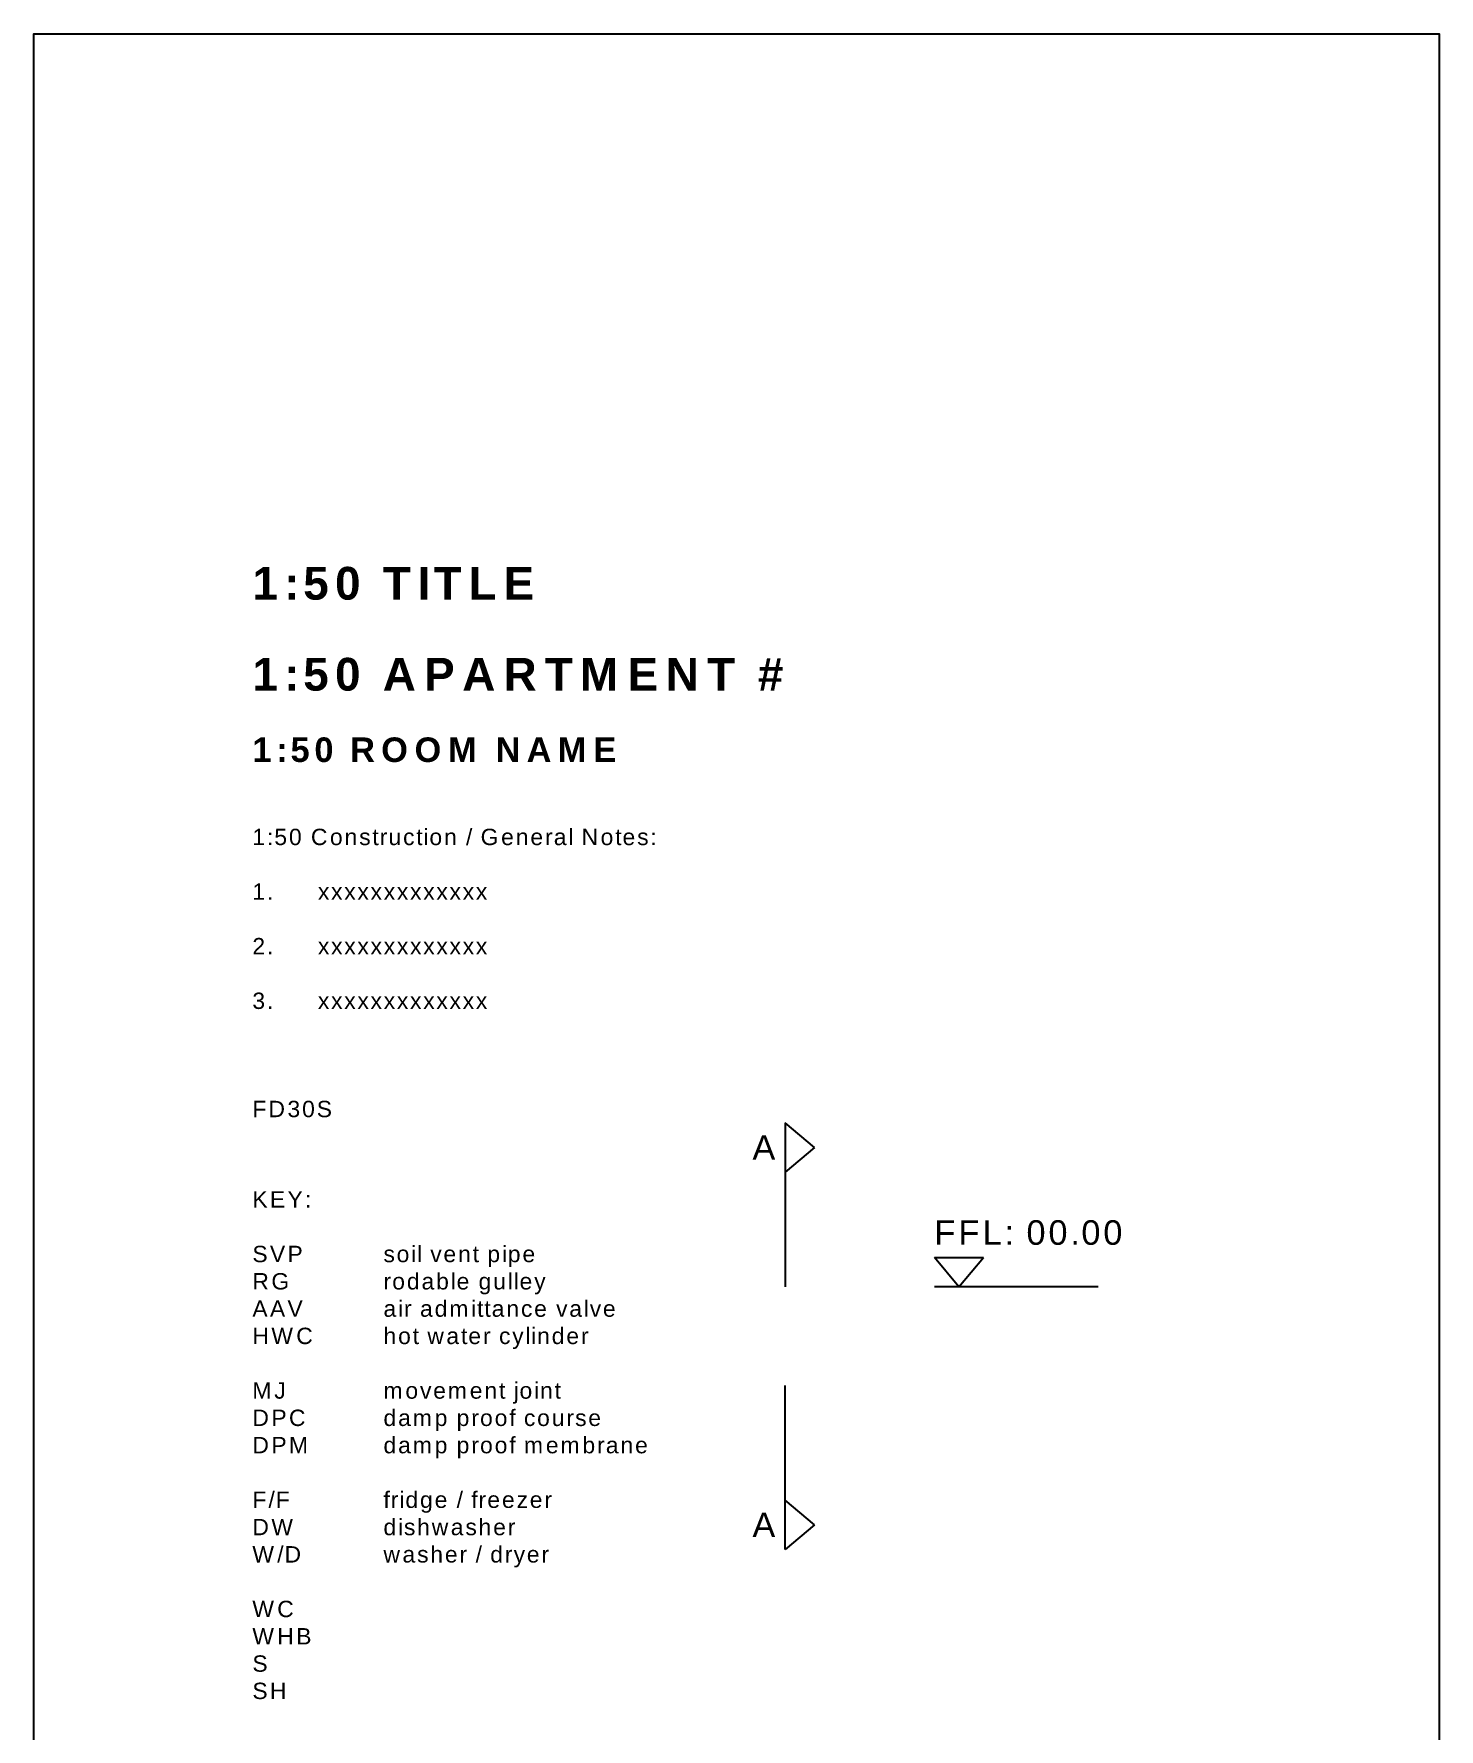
# Model space of a CAD drawing. Header units: millimetres. Extents: x 0 to 257100, y -5590 to 37493.
# Drawn here: x 8804 to 17379, y 8342 to 18691 of the extents above; entities that cross this region are included whole.
import ezdxf

# ---------------------------------------------------------------- set-up
doc = ezdxf.new("R2010")
doc.units = ezdxf.units.MM
doc.header["$LTSCALE"] = 25
doc.header["$MEASUREMENT"] = 0
for name, color, linetype in [('02 - Titles', 7, 'Continuous'), ('05 - General Notes', 6, 'Continuous'), ('06 - Room Names', 2, 'Continuous'), ('07 - Dimensions', 6, 'Continuous')]:
    doc.layers.add(name, color=color, linetype=linetype)
doc.styles.add('GENERATED_STYLE_7', font='arialbd.ttf')

msp = doc.modelspace()

# ---------------------------------------------------------------- linework, layer by layer
at = {"layer": '05 - General Notes', "color": 6}
msp.add_lwpolyline([(17379, 497.7), (8803.7, 497.7), (8803.7, 18691.1), (17379, 18691.1)], close=True, dxfattribs=at)
at = {"layer": '07 - Dimensions'}
for p, q in [((13388.5, 12042.9), (13388.5, 11042.9)), ((14298.7, 11221.6), (14598.7, 11221.6)), ((15298.7, 11042.9), (14298.7, 11042.9)), ((13388.5, 9439.1), (13388.5, 10439.1))]:
    msp.add_line(p, q, dxfattribs=at)
at = {"layer": '07 - Dimensions', "color": 4}
for p, q in [((13567.3, 11892.9), (13388.5, 12042.9)), ((13567.3, 11892.9), (13388.5, 11742.9)), ((14448.7, 11042.9), (14298.7, 11221.6)), ((14448.7, 11042.9), (14598.7, 11221.6)), ((13567.3, 9589.1), (13388.5, 9739.1)), ((13567.3, 9589.1), (13388.5, 9439.1))]:
    msp.add_line(p, q, dxfattribs=at)

# ---------------------------------------------------------------- texts
at = {"layer": '02 - Titles', "insert": (10136.9, 15437.3), "char_height": 200, "attachment_point": 1, "style": 'GENERATED_STYLE_7'}
msp.add_mtext_dynamic_manual_height_columns('{\\T1.25;1:50 TITLE }', width=3633.589, gutter_width=12.5, heights=[0], dxfattribs=at)
at = {"layer": '05 - General Notes', "style": 'GENERATED_STYLE_7'}
for s, insert, char_height, attachment_point in [('{\\fArial|b0|i0|c0|p34;\\T1.15;1:50 Construction / General Notes:\\P\\P1.^Ixxxxxxxxxxxxx\\P\\P2.^Ixxxxxxxxxxxxx\\P\\P3.^Ixxxxxxxxxxxxx\\P\\P\\P\\P\\fArial|b1|i0|c0|p34;\\T1.25; }', (10136.9, 13838.8), 100, 1), ('{\\fArial|b0|i0|c0|p34;\\T1.15;FD30S\\fArial|b1|i0|c0|p34;\\T1.25; }', (10136.9, 12177.9), 100, 1), ('{\\fArial|b0|i0|c0|p34;\\T1.15;A\\fArial|b1|i0|c0|p34;\\T1.25; }', (13188.5, 11892.9), 150, 4), ('{\\fArial|b0|i0|c0|p34;\\T1.15;KEY:\\P\\PSVP^I^Isoil vent pipe\\PRG^I^Irodable gulley\\PAAV^I^Iair admittance valve\\PHWC^I^Ihot water cylinder\\P\\PMJ^I^Imovement joint\\PDPC^I^Idamp proof course\\PDPM^I^Idamp proof membrane\\P\\PF/F^I^Ifridge / freezer\\PDW^I^Idishwasher\\PW/D^I^Iwasher / dryer\\P\\PWC\\PWHB\\PS\\PSH}', (10136.9, 11626.2), 100, 1), ('{\\fArial|b0|i0|c0|p34;\\T1.15;FFL: 00.00\\fArial|b1|i0|c0|p34;\\T1.25; }', (14298.7, 11296.6), 150, 7), ('{\\fArial|b0|i0|c0|p34;\\T1.15;A\\fArial|b1|i0|c0|p34;\\T1.25; }', (13188.5, 9589.1), 150, 4)]:
    msp.add_mtext_dynamic_manual_height_columns(s, width=3008.916, gutter_width=12.5, heights=[0], dxfattribs=dict(at, insert=insert, char_height=char_height, attachment_point=attachment_point))
at = {"layer": '06 - Room Names', "attachment_point": 1, "style": 'GENERATED_STYLE_7'}
for s, width, insert, char_height in [('{\\T1.25;1:50 APARTMENT # }', 3633.589, (10136.9, 14881.9), 200), ('{\\T1.25;1:50 ROOM NAME }', 3008.916, (10136.9, 14396.2), 150)]:
    msp.add_mtext_dynamic_manual_height_columns(s, width=width, gutter_width=12.5, heights=[0], dxfattribs=dict(at, insert=insert, char_height=char_height))

doc.saveas('drawing.dxf')
